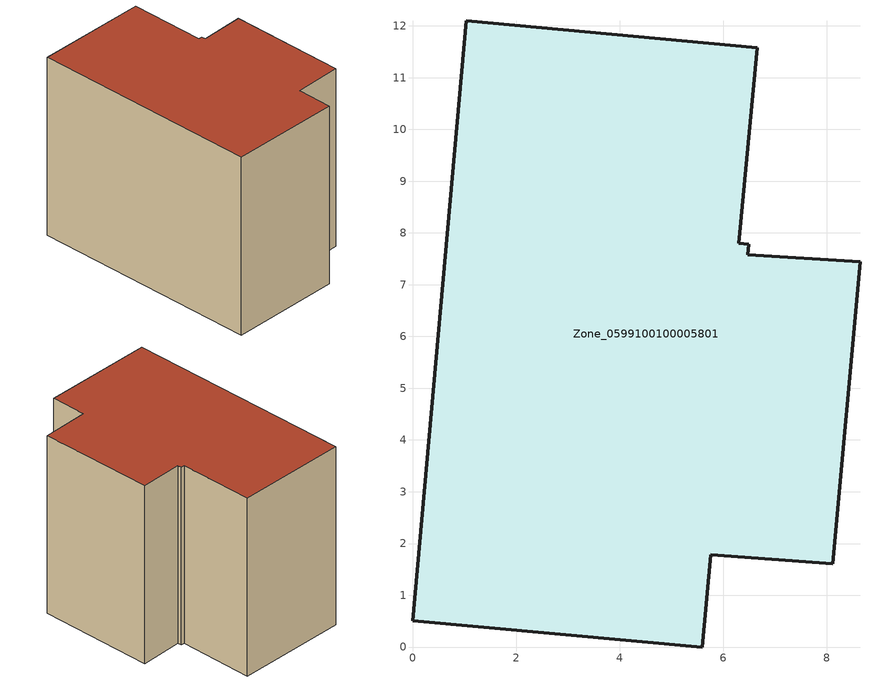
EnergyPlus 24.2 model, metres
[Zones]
Zone_0599100100005801
 floor ground (C_G): 5.6,0 0,0.51 1.04,12.1 6.66,11.58 6.31,7.8 6.49,7.79 6.48,7.58 8.64,7.44 8.11,1.61 5.76,1.78 z0
 wall outside (C_F): 0,0.51 5.6,0 5.76,1.78 8.11,1.61 8.64,7.44 6.48,7.58 6.49,7.79 6.31,7.8 6.66,11.58 1.04,12.1 0,0.51 z0:9.27
 roof outside (C_R): 8.11,1.61 8.64,7.44 6.48,7.58 6.49,7.79 6.31,7.8 6.66,11.58 1.04,12.1 0,0.51 5.6,0 5.76,1.78 z9.27
[BUILDING]
Pand.0599100100005801: North Axis=0; Terrain=City; Loads Convergence Tolerance Value=0.04; Temperature Convergence Tolerance Value=0.4; Solar Distribution=FullExterior; Maximum Number of Warmup Days=25; Minimum Number of Warmup Days=1
[Site:Location]
Rotterdam.The.Hague.AP_ZH_NLD Design_Conditions: Latitude=51.96; Longitude=4.45; Time Zone=1; Elevation=-4.5
[SITE:GROUNDTEMPERATURE:BUILDINGSURFACE]
18, 18, 18, 18, 18, 18, 18, 18, 18, 18, 18, 18
[MATERIAL] Thermal Absorptance=0.9; Solar Absorptance=0.7; Visible Absorptance=0.7
Name | Roughness | Thickness | Conductivity | Density | Specific Heat
G.TC.2015-2018 | MediumSmooth | 0.15 | 0.0428571 | 540 | 1210
F.TC.2015-2018 | Rough | 0.3 | 0.0666667 | 1920 | 840
R.TC.2015-2018 | MediumRough | 0.2 | 0.0333333 | 1500 | 1000
[CONSTRUCTION]
C_G: G.TC.2015-2018
C_F: F.TC.2015-2018
C_R: R.TC.2015-2018
[ZONE]
Zone_0599100100005801: Type=1; Multiplier=1; Ceiling Height=Autocalculate; Volume=Autocalculate; Floor Area=autocalculate; Part of Total Floor Area=Yes
[ZONEINFILTRATION:DESIGNFLOWRATE]
Infil_Zone_0599100100005801: Zone or ZoneList or Space or SpaceList=Zone_0599100100005801; Schedule=AlwaysOn; Design Flow Rate Calculation Method=Flow/Area; Flow Rate per Floor Area=0.0015; Constant Term Coefficient=1; Temperature Term Coefficient=0; Velocity Term Coefficient=0; Velocity Squared Term Coefficient=0
[HVACTEMPLATE:ZONE:IDEALLOADSAIRSYSTEM]
Zone_0599100100005801: Maximum Heating Supply Air Temperature=50; Minimum Cooling Supply Air Temperature=13; Maximum Heating Supply Air Humidity Ratio=0.0156; Minimum Cooling Supply Air Humidity Ratio=0.0077; Heating Limit=NoLimit; Cooling Limit=NoLimit; Dehumidification Control Type=ConstantSensibleHeatRatio; Cooling Sensible Heat Ratio=0.7; Dehumidification Setpoint=60; Humidification Control Type=None; Humidification Setpoint=30; Outdoor Air Method=None; Outdoor Air Flow Rate per Person=0.00944; Outdoor Air Flow Rate per Zone Floor Area=0; Outdoor Air Flow Rate per Zone=0; Demand Controlled Ventilation Type=None; Outdoor Air Economizer Type=NoEconomizer; Heat Recovery Type=None; Sensible Heat Recovery Effectiveness=0.7; Latent Heat Recovery Effectiveness=0.65
[ZONECONTROL:THERMOSTAT]
ThermostatControl_Zone_0599100100005801: Zone or ZoneList=Zone_0599100100005801; Control Type Schedule=DualSetpointControlType; Control 1=Thermostat_Zone_0599100100005801; Temperature Difference Between Cutout And Setpoint=0
[THERMOSTATSETPOINT:DUALSETPOINT]
Thermostat_Zone_0599100100005801: Heating Setpoint Temperature Schedule=HeatingSetpoint_Zone_0599100100005801; Cooling Setpoint Temperature Schedule=CoolingSetpoint_Zone_0599100100005801
[SCHEDULE:COMPACT]
HeatingSetpoint_Zone_0599100100005801: Through: 12/31, For: AllDays, Until: 24:00, 21
CoolingSetpoint_Zone_0599100100005801: Through: 12/31, For: AllDays, Until: 24:00, 24
DualSetpointControlType: Through: 12/31, For: AllDays, Until: 24:00, 4
AlwaysOn: Through: 12/31, For: AllDays, Until: 24:00, 1
